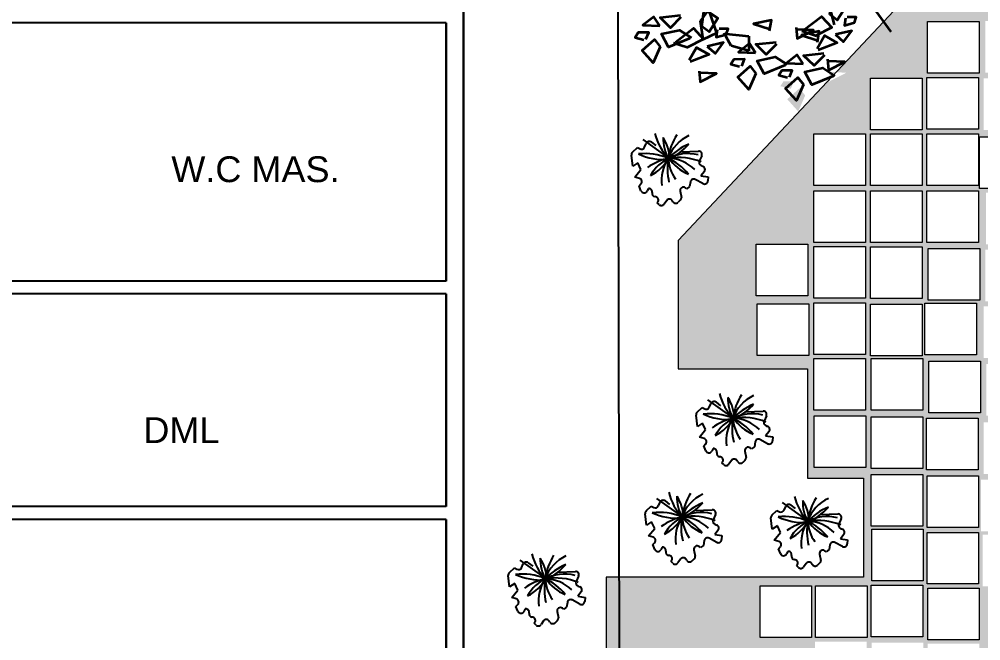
# Model space of a CAD drawing. Header units: metres. Extents: x 325024 to 7190115, y 7391967 to 10157759.
# Drawn here: x 326076.03 to 326087.2, y 7392799.31 to 7392806.53 of the extents above; entities that cross this region are included whole.
import ezdxf

# ---------------------------------------------------------------- set-up
doc = ezdxf.new("R2010")
doc.units = ezdxf.units.M
doc.layers.get('0').update_dxf_attribs({"lineweight": 18})
for name, color, linetype in [('greeb', 92, 'Continuous'), ('Piscina', 141, 'Continuous'), ('TEXTO', 2, 'Continuous')]:
    doc.layers.add(name, color=color, linetype=linetype)
for name, color, linetype, lineweight in [('L-shrub', 74, 'Continuous', 35), ('linagrossa', 7, 'Continuous', 25), ('MÓVEIS', 7, 'Continuous', 13), ('PAREDE EXTERNA', 6, 'Continuous', 30), ('PAREDE INTERNA', 181, 'Continuous', 25), ('PISO', 254, 'Continuous', 9)]:
    doc.layers.add(name, color=color, linetype=linetype, lineweight=lineweight)
doc.styles.get("Standard").update_dxf_attribs({"font": 'arial.ttf'})

# ---------------------------------------------------------------- blocks, each defined once
blk = doc.blocks.new('tree-pl-31')
at = {"color": 0, "linetype": 'ByBlock'}
for p, q in [((-0.025, 0.096), (-0.862, 0.508)), ((-0.783, 0.29), (-0.75, 0.409)), ((-0.607, 0.471), (-0.458, 0.392)), ((0.314, 0.334), (0.829, 0.44)), ((0.946, 0.317), (0.902, 0.145)), ((-1.118, 0.086), (-0.991, 0.248)), ((-0.991, 0.248), (-0.91, 0.222)), ((0.977, 0.023), (1.035, 0.01)), ((-1.042, -0.33), (-1.136, -0.004)), ((-0.905, -0.207), (-1.042, -0.33)), ((-0.782, -0.388), (-0.905, -0.207)), ((1.101, -0.136), (1.021, -0.279)), ((1.021, -0.279), (1.238, -0.279)), ((1.238, -0.279), (1.25, -0.398)), ((-0.926, -0.64), (-0.782, -0.388)), ((0.74, -0.513), (0.74, -0.655)), ((1.118, -0.503), (0.872, -0.418)), ((-0.787, -0.657), (-0.926, -0.64)), ((-0.761, -0.878), (-0.716, -0.812)), ((0.481, -0.835), (0.551, -1.015)), ((0.668, -0.734), (0.62, -0.71)), ((0.74, -0.655), (0.668, -0.734)), ((-0.679, -1.011), (-0.761, -0.878)), ((-0.472, -0.907), (-0.499, -0.99)), ((-0.446, -0.906), (-0.472, -0.907)), ((-0.214, -1.12), (-0.244, -1.12)), ((0.32, -1.182), (0.291, -1.15)), ((0.533, -1.094), (0.473, -1.174)), ((-0.14, -1.29), (-0.129, -1.269)), ((-0.077, -1.333), (-0.14, -1.29)), ((0.128, -1.175), (0.069, -1.294))]:
    blk.add_line(p, q, dxfattribs=at)
for centre, radius, start, end in [((1.134, 1.495), 1.837, 204.0126, 231.1522), ((-1.182, -0.151), 1.219, 11.3557, 42.1465), ((0.929, 0.831), 1.219, 187.747, 218.9832), ((1.485, -0.961), 1.837, 121.9513, 146.5847), ((-1.047, 1.569), 1.837, 303.455, 328.0885), ((1.163, -0.151), 1.219, 124.5644, 168.6443), ((1.805, 0.115), 1.837, 157.6127, 180.8133), ((-0.88, 0.317), 0.1, 252.2434, 344.5493), ((-0.654, 0.383), 0.1, 62.1589, 164.5493), ((0.719, -0.892), 1.219, 84.3993, 129.2176), ((0.849, 0.342), 0.1, 345.7453, 101.5547), ((-1.04, 0.024), 0.1, 141.8627, 196.0799), ((-0.44, -1.708), 1.837, 77.3342, 105.4358), ((-0.44, 1.834), 1.837, 254.5642, 282.6658), ((0.679, -1.616), 1.837, 111.5628, 134.1842), ((-1.181, 0.474), 1.219, 305.8088, 342.5666), ((0.68, -0.921), 1.219, 123.7318, 160.4895), ((1.083, -0.411), 1.219, 157.1271, 196.64), ((-0.565, -1.675), 1.837, 48.9632, 73.7627), ((1.163, 0.343), 1.219, 191.3557, 223.7531), ((1.805, 0.077), 1.837, 179.1867, 202.4381), ((0.558, -1.662), 1.837, 77.2147, 107.9912), ((0.114, -1.127), 1.219, 55.2433, 95.8223), ((0.895, 0.903), 1.219, 222.0761, 257.975), ((0.999, 0.121), 0.1, 165.7453, 257.3108), ((1.013, -0.088), 0.1, 330.9628, 77.3108), ((0.84, -0.513), 0.1, 71.0828, 180), ((1.151, -0.408), 0.1, 251.0828, 6.0047), ((-0.798, -0.756), 0.1, 325.8594, 83.2062), ((0.574, -0.799), 0.1, 62.8336, 201.1591), ((-0.594, -0.959), 0.1, 211.5165, 342.0079), ((-0.442, -1.006), 0.1, 356.1557, 92.2923), ((-0.242, -1.02), 0.1, 176.1557, 268.7537), ((-0.216, -1.22), 0.1, 330.5417, 88.7537), ((0.218, -1.219), 0.1, 43.0704, 153.9208), ((0.453, -1.034), 0.1, 322.8351, 10.9464), ((-0.021, -1.25), 0.1, 235.694, 333.9208), ((0.393, -1.113), 0.1, 223.0704, 322.8351)]:
    blk.add_arc(centre, radius, start, end, dxfattribs=at)
blk = doc.blocks.new('flower shrub 3')
at = {"layer": 'L-shrub', "color": 108}
for p, q in [((-179.9, -131.8), (-165.5, -125)), ((-166.2, -127.1), (-170.5, -152)), ((-186.9, -150.9), (-179.9, -131.8)), ((-170.5, -152), (-186.9, -150.9)), ((-163.1, -171.9), (-163.2, -156))]:
    blk.add_line(p, q, dxfattribs=at)
at = {"layer": 'L-shrub', "color": 2}
for p, q in [((-161.6, -157.6), (-140.7, -171.7)), ((-148.6, -186.2), (-163.1, -171.9)), ((-140.7, -171.7), (-148.6, -186.2))]:
    blk.add_line(p, q, dxfattribs=at)
at = {"layer": 'L-shrub', "color": 32}
for points in [[(-2.5, -5.1), (-51.6, -205.9)], [(-12.3, -147.2), (-0.1, -242.7)]]:
    blk.add_lwpolyline(points, dxfattribs=at)
at = {"layer": 'L-shrub', "color": 108}
for points in [[(-222, -114.8), (-223.1, -102.7), (-238, -105.3), (-222, -114.8)], [(-242.5, -120.5), (-236.2, -115.3), (-246.4, -109.9), (-252, -112.9), (-244.7, -119.8)], [(-196.9, -117.5), (-212.4, -122.3), (-217.2, -106.8), (-196.2, -115.4)], [(-232.7, -135.1), (-248, -147.1), (-252.2, -129.4), (-234.5, -125.2), (-232.7, -135.1)], [(-199.6, -142.6), (-224.7, -139.9), (-224.5, -123.4), (-205, -129.2), (-197.4, -143.2)], [(-181.4, -137.4), (-169.7, -121.9), (-161.1, -137.9), (-177.1, -146.5), (-181.4, -137.4)], [(-215.3, -138.7), (-190.4, -134.9), (-186.3, -150.8), (-206.6, -150.3), (-217.6, -138.7)], [(-168.2, -149), (-172.9, -155.7), (-161.6, -158.2), (-157, -153.8), (-165.9, -149.1)], [(-211.5, -163.7), (-197.7, -155), (-189, -168.8), (-211.5, -165.9)], [(-186.5, -159.8), (-182.3, -171.2), (-168.6, -164.8), (-186.5, -159.8)], [(-207.4, -179.6), (-212.2, -190.7), (-191.9, -191.3), (-207.5, -181.8)], [(-142.9, -191.5), (-144, -179.4), (-159, -182), (-142.9, -191.5)], [(-50.4, -193.8), (-38.7, -178.3), (-30.1, -194.3), (-46.1, -202.9), (-50.4, -193.8)], [(-163.4, -197.2), (-157.2, -192), (-167.4, -186.6), (-173, -189.7), (-165.6, -196.5)], [(-117.8, -194.2), (-133.4, -199), (-138.2, -183.5), (-117.2, -192.1)], [(-89.9, -188.6), (-94.8, -199.8), (-74.4, -200.3), (-90, -190.9)], [(-84.3, -195.1), (-59.4, -191.3), (-55.3, -207.2), (-75.6, -206.7), (-86.6, -195.1)], [(-153.6, -211.9), (-169, -223.8), (-173.1, -206.1), (-155.4, -201.9), (-153.6, -211.9)], [(-120.5, -219.3), (-145.6, -216.6), (-145.5, -200.2), (-126, -205.9), (-118.3, -219.9)], [(-77, -213.9), (-69.5, -204.4), (-88.9, -198.6), (-76.3, -211.7)], [(-80.5, -220.1), (-66.7, -211.4), (-58, -225.2), (-80.5, -222.3)], [(-37.1, -205.4), (-41.8, -212.1), (-30.6, -214.6), (-26, -210.3), (-34.9, -205.5)], [(-122.8, -233.3), (-116.5, -228.1), (-126.7, -222.7), (-132.3, -225.8), (-124.9, -232.6)], [(-102.2, -227.6), (-103.4, -215.5), (-118.3, -218.1), (-102.2, -227.6)], [(-77.1, -230.3), (-92.7, -235.1), (-97.5, -219.6), (-76.5, -228.2)], [(-55.5, -216.2), (-51.3, -227.6), (-37.6, -221.2), (-55.5, -216.2)], [(-113, -248), (-128.3, -259.9), (-132.5, -242.2), (-114.7, -238), (-113, -248)], [(-79.8, -255.4), (-105, -252.7), (-104.8, -236.3), (-85.3, -242), (-77.7, -256)], [(-76.4, -236), (-81.2, -247.1), (-60.9, -247.7), (-76.4, -238.2)]]:
    blk.add_lwpolyline(points, dxfattribs=at)
at = {"layer": 'L-shrub', "color": 98}
blk.add_lwpolyline([(-117.6, -177.8), (-110.1, -168.3), (-129.6, -162.5), (-117, -175.6)], dxfattribs=at)

msp = doc.modelspace()

# ---------------------------------------------------------------- hatches: boundary and pattern name
at = {"layer": 'Piscina'}
h = msp.add_hatch(color=256, dxfattribs=at)
h.dxf.hatch_style = 1
h.paths.add_polyline_path([(326089.59, 7392796.647), (326089.59, 7392799.944), (326088.636, 7392799.944), (326088.636, 7392800.872), (326089.333, 7392800.872), (326089.333, 7392801.404), (326094.381, 7392801.404), (326094.381, 7392802.712), (326095.118, 7392802.712), (326095.118, 7392804.123), (326094.494, 7392804.123), (326094.494, 7392804.617), (326094.829, 7392804.617), (326094.829, 7392805.431), (326087.974, 7392809.641), (326087.974, 7392808.33), (326086.957, 7392808.33), (326086.957, 7392806.628), (326086.196, 7392806.628), (326083.687, 7392803.963), (326083.687, 7392802.47), (326085.19, 7392802.47), (326085.19, 7392801.202), (326085.84, 7392801.202), (326085.84, 7392800.051), (326084.56, 7392800.051), (326082.852, 7392800.051), (326082.852, 7392796.647), (326085.962, 7392796.647), (326085.962, 7392797.247), (326086.562, 7392797.247), (326086.562, 7392796.647)])
h.paths.add_polyline_path([(326087.177, 7392798.03), (326086.577, 7392798.03), (326086.577, 7392798.63), (326087.177, 7392798.63)], flags=16)
h.paths.add_polyline_path([(326087.165, 7392797.931), (326087.165, 7392797.331), (326086.565, 7392797.331), (326086.565, 7392797.931)], flags=16)
h.paths.add_polyline_path([(326087.188, 7392798.68), (326086.588, 7392798.68), (326086.588, 7392799.28), (326087.188, 7392799.28)], flags=16)
h.paths.add_polyline_path([(326086.543, 7392798.024), (326085.943, 7392798.024), (326085.943, 7392798.624), (326086.543, 7392798.624)], flags=16)
h.paths.add_polyline_path([(326086.536, 7392797.967), (326086.536, 7392797.367), (326085.936, 7392797.367), (326085.936, 7392797.967)], flags=16)
h.paths.add_polyline_path([(326087.188, 7392799.322), (326086.588, 7392799.322), (326086.588, 7392799.922), (326087.188, 7392799.922)], flags=16)
h.paths.add_polyline_path([(326086.536, 7392798.691), (326085.936, 7392798.691), (326085.936, 7392799.291), (326086.536, 7392799.291)], flags=16)
h.paths.add_polyline_path([(326087.827, 7392799.944), (326087.227, 7392799.944), (326087.227, 7392800.544), (326087.827, 7392800.544)], flags=16)
h.paths.add_polyline_path([(326086.53, 7392799.357), (326085.93, 7392799.357), (326085.93, 7392799.957), (326086.53, 7392799.957)], flags=16)
h.paths.add_polyline_path([(326087.18, 7392799.972), (326086.58, 7392799.972), (326086.58, 7392800.572), (326087.18, 7392800.572)], flags=16)
h.paths.add_polyline_path([(326085.884, 7392798.037), (326085.284, 7392798.037), (326085.284, 7392798.637), (326085.884, 7392798.637)], flags=16)
h.paths.add_polyline_path([(326085.878, 7392798.704), (326085.278, 7392798.704), (326085.278, 7392799.304), (326085.878, 7392799.304)], flags=16)
h.paths.add_polyline_path([(326086.537, 7392800.009), (326085.937, 7392800.009), (326085.937, 7392800.609), (326086.537, 7392800.609)], flags=16)
h.paths.add_polyline_path([(326087.808, 7392800.584), (326087.208, 7392800.584), (326087.208, 7392801.184), (326087.808, 7392801.184)], flags=16)
h.paths.add_polyline_path([(326085.884, 7392799.35), (326085.284, 7392799.35), (326085.284, 7392799.95), (326085.884, 7392799.95)], flags=16)
h.paths.add_polyline_path([(326087.18, 7392800.629), (326086.58, 7392800.629), (326086.58, 7392801.229), (326087.18, 7392801.229)], flags=16)
h.paths.add_polyline_path([(326086.532, 7392800.645), (326085.932, 7392800.645), (326085.932, 7392801.245), (326086.532, 7392801.245)], flags=16)
h.paths.add_polyline_path([(326085.239, 7392799.35), (326084.639, 7392799.35), (326084.639, 7392799.95), (326085.239, 7392799.95)], flags=16)
h.paths.add_polyline_path([(326087.893, 7392801.235), (326087.893, 7392801.835), (326088.493, 7392801.835), (326088.493, 7392801.235)], flags=16)
h.paths.add_polyline_path([(326087.838, 7392801.248), (326087.238, 7392801.248), (326087.238, 7392801.848), (326087.838, 7392801.848)], flags=16)
h.paths.add_polyline_path([(326087.174, 7392801.297), (326086.574, 7392801.297), (326086.574, 7392801.897), (326087.174, 7392801.897)], flags=16)
h.paths.add_polyline_path([(326086.532, 7392801.312), (326085.932, 7392801.312), (326085.932, 7392801.912), (326086.532, 7392801.912)], flags=16)
h.paths.add_polyline_path([(326087.871, 7392801.927), (326087.271, 7392801.927), (326087.271, 7392802.527), (326087.871, 7392802.527)], flags=16)
h.paths.add_polyline_path([(326087.906, 7392801.949), (326087.906, 7392802.549), (326088.506, 7392802.549), (326088.506, 7392801.949)], flags=16)
h.paths.add_polyline_path([(326088.595, 7392801.936), (326088.595, 7392802.536), (326089.195, 7392802.536), (326089.195, 7392801.936)], flags=16)
h.paths.add_polyline_path([(326085.868, 7392801.324), (326085.268, 7392801.324), (326085.268, 7392801.924), (326085.868, 7392801.924)], flags=16)
h.paths.add_polyline_path([(326087.202, 7392801.96), (326086.602, 7392801.96), (326086.602, 7392802.56), (326087.202, 7392802.56)], flags=16)
h.paths.add_polyline_path([(326089.262, 7392802.006), (326089.262, 7392802.606), (326089.862, 7392802.606), (326089.862, 7392802.006)], flags=16)
h.paths.add_polyline_path([(326086.532, 7392801.99), (326085.932, 7392801.99), (326085.932, 7392802.59), (326086.532, 7392802.59)], flags=16)
h.paths.add_polyline_path([(326089.886, 7392802.002), (326089.886, 7392802.602), (326090.486, 7392802.602), (326090.486, 7392802.002)], flags=16)
h.paths.add_polyline_path([(326085.865, 7392801.99), (326085.265, 7392801.99), (326085.265, 7392802.59), (326085.865, 7392802.59)], flags=16)
h.paths.add_polyline_path([(326087.838, 7392802.595), (326087.238, 7392802.595), (326087.238, 7392803.195), (326087.838, 7392803.195)], flags=16)
h.paths.add_polyline_path([(326087.95, 7392802.639), (326087.95, 7392803.239), (326088.55, 7392803.239), (326088.55, 7392802.639)], flags=16)
h.paths.add_polyline_path([(326090.554, 7392801.961), (326090.554, 7392802.561), (326091.154, 7392802.561), (326091.154, 7392801.961)], flags=16)
h.paths.add_polyline_path([(326088.608, 7392802.639), (326088.608, 7392803.239), (326089.208, 7392803.239), (326089.208, 7392802.639)], flags=16)
h.paths.add_polyline_path([(326087.156, 7392802.632), (326086.556, 7392802.632), (326086.556, 7392803.232), (326087.156, 7392803.232)], flags=16)
h.paths.add_polyline_path([(326089.237, 7392802.658), (326089.237, 7392803.258), (326089.837, 7392803.258), (326089.837, 7392802.658)], flags=16)
h.paths.add_polyline_path([(326086.522, 7392802.621), (326085.922, 7392802.621), (326085.922, 7392803.221), (326086.522, 7392803.221)], flags=16)
h.paths.add_polyline_path([(326089.899, 7392802.651), (326089.899, 7392803.251), (326090.499, 7392803.251), (326090.499, 7392802.651)], flags=16)
h.paths.add_polyline_path([(326085.865, 7392802.636), (326085.265, 7392802.636), (326085.265, 7392803.236), (326085.865, 7392803.236)], flags=16)
h.paths.add_polyline_path([(326090.527, 7392802.656), (326090.527, 7392803.256), (326091.127, 7392803.256), (326091.127, 7392802.656)], flags=16)
h.paths.add_polyline_path([(326087.857, 7392803.256), (326087.257, 7392803.256), (326087.257, 7392803.856), (326087.857, 7392803.856)], flags=16)
h.paths.add_polyline_path([(326087.884, 7392803.285), (326087.884, 7392803.885), (326088.484, 7392803.885), (326088.484, 7392803.285)], flags=16)
h.paths.add_polyline_path([(326088.579, 7392803.283), (326088.579, 7392803.883), (326089.179, 7392803.883), (326089.179, 7392803.283)], flags=16)
h.paths.add_polyline_path([(326087.193, 7392803.267), (326086.593, 7392803.267), (326086.593, 7392803.867), (326087.193, 7392803.867)], flags=16)
h.paths.add_polyline_path([(326089.244, 7392803.312), (326089.244, 7392803.912), (326089.844, 7392803.912), (326089.844, 7392803.312)], flags=16)
h.paths.add_polyline_path([(326085.207, 7392802.626), (326084.607, 7392802.626), (326084.607, 7392803.226), (326085.207, 7392803.226)], flags=16)
h.paths.add_polyline_path([(326086.522, 7392803.289), (326085.922, 7392803.289), (326085.922, 7392803.889), (326086.522, 7392803.889)], flags=16)
h.paths.add_polyline_path([(326091.227, 7392802.668), (326091.227, 7392803.268), (326091.827, 7392803.268), (326091.827, 7392802.668)], flags=16)
h.paths.add_polyline_path([(326089.919, 7392803.353), (326089.919, 7392803.953), (326090.519, 7392803.953), (326090.519, 7392803.353)], flags=16)
h.paths.add_polyline_path([(326085.865, 7392803.291), (326085.265, 7392803.291), (326085.265, 7392803.891), (326085.865, 7392803.891)], flags=16)
h.paths.add_polyline_path([(326090.578, 7392803.292), (326090.578, 7392803.892), (326091.178, 7392803.892), (326091.178, 7392803.292)], flags=16)
h.paths.add_polyline_path([(326091.868, 7392802.512), (326091.868, 7392803.112), (326092.468, 7392803.112), (326092.468, 7392802.512)], flags=16)
h.paths.add_polyline_path([(326087.864, 7392803.917), (326087.264, 7392803.917), (326087.264, 7392804.517), (326087.864, 7392804.517)], flags=16)
h.paths.add_polyline_path([(326087.907, 7392803.937), (326087.907, 7392804.537), (326088.507, 7392804.537), (326088.507, 7392803.937)], flags=16)
h.paths.add_polyline_path([(326088.596, 7392803.971), (326088.596, 7392804.571), (326089.196, 7392804.571), (326089.196, 7392803.971)], flags=16)
h.paths.add_polyline_path([(326087.179, 7392803.938), (326086.579, 7392803.938), (326086.579, 7392804.538), (326087.179, 7392804.538)], flags=16)
h.paths.add_polyline_path([(326085.196, 7392803.32), (326084.596, 7392803.32), (326084.596, 7392803.92), (326085.196, 7392803.92)], flags=16)
h.paths.add_polyline_path([(326089.264, 7392803.961), (326089.264, 7392804.561), (326089.864, 7392804.561), (326089.864, 7392803.961)], flags=16)
h.paths.add_polyline_path([(326086.522, 7392803.938), (326085.922, 7392803.938), (326085.922, 7392804.538), (326086.522, 7392804.538)], flags=16)
h.paths.add_polyline_path([(326091.242, 7392803.292), (326091.242, 7392803.892), (326091.842, 7392803.892), (326091.842, 7392803.292)], flags=16)
h.paths.add_polyline_path([(326085.865, 7392803.938), (326085.265, 7392803.938), (326085.265, 7392804.538), (326085.865, 7392804.538)], flags=16)
h.paths.add_polyline_path([(326092.561, 7392802.581), (326092.561, 7392803.181), (326093.161, 7392803.181), (326093.161, 7392802.581)], flags=16)
h.paths.add_polyline_path([(326091.92, 7392803.325), (326091.92, 7392803.925), (326092.52, 7392803.925), (326092.52, 7392803.325)], flags=16)
h.paths.add_polyline_path([(326087.79, 7392804.565), (326087.19, 7392804.565), (326087.19, 7392804.601), (326086.579, 7392804.601), (326086.579, 7392805.201), (326087.179, 7392805.201), (326087.179, 7392805.165), (326087.79, 7392805.165)], flags=16)
h.paths.add_polyline_path([(326086.522, 7392804.601), (326085.922, 7392804.601), (326085.922, 7392805.201), (326086.522, 7392805.201)], flags=16)
h.paths.add_polyline_path([(326093.25, 7392802.542), (326093.25, 7392803.142), (326093.85, 7392803.142), (326093.85, 7392802.542)], flags=16)
h.paths.add_polyline_path([(326085.865, 7392804.601), (326085.265, 7392804.601), (326085.265, 7392805.201), (326085.865, 7392805.201)], flags=16)
h.paths.add_polyline_path([(326092.648, 7392803.36), (326092.648, 7392803.96), (326093.248, 7392803.96), (326093.248, 7392803.36)], flags=16)
h.paths.add_polyline_path([(326092.045, 7392803.99), (326092.045, 7392804.59), (326092.645, 7392804.59), (326092.645, 7392803.99)], flags=16)
h.paths.add_polyline_path([(326087.914, 7392805.228), (326087.914, 7392805.828), (326088.514, 7392805.828), (326088.514, 7392805.228)], flags=16)
h.paths.add_polyline_path([(326087.837, 7392805.244), (326087.237, 7392805.244), (326087.237, 7392805.844), (326087.837, 7392805.844)], flags=16)
h.paths.add_polyline_path([(326087.179, 7392805.253), (326086.579, 7392805.253), (326086.579, 7392805.853), (326087.179, 7392805.853)], flags=16)
h.paths.add_polyline_path([(326086.522, 7392805.247), (326085.922, 7392805.247), (326085.922, 7392805.847), (326086.522, 7392805.847)], flags=16)
h.paths.add_polyline_path([(326093.341, 7392803.325), (326093.341, 7392803.925), (326093.941, 7392803.925), (326093.941, 7392803.325)], flags=16)
h.paths.add_polyline_path([(326092.682, 7392803.983), (326092.682, 7392804.583), (326092.691, 7392804.583), (326092.691, 7392805.183), (326093.291, 7392805.183), (326093.291, 7392804.583), (326093.282, 7392804.583), (326093.282, 7392803.983)], flags=16)
h.paths.add_polyline_path([(326087.903, 7392805.889), (326087.903, 7392806.489), (326088.503, 7392806.489), (326088.503, 7392805.889)], flags=16)
h.paths.add_polyline_path([(326087.857, 7392805.912), (326087.257, 7392805.912), (326087.257, 7392806.512), (326087.857, 7392806.512)], flags=16)
h.paths.add_polyline_path([(326088.618, 7392805.91), (326088.618, 7392806.51), (326089.218, 7392806.51), (326089.218, 7392805.91)], flags=16)
h.paths.add_polyline_path([(326087.185, 7392805.903), (326086.585, 7392805.903), (326086.585, 7392806.503), (326087.185, 7392806.503)], flags=16)
h.paths.add_polyline_path([(326094.036, 7392803.292), (326094.036, 7392803.892), (326094.636, 7392803.892), (326094.636, 7392803.292)], flags=16)
h.paths.add_polyline_path([(326093.445, 7392804.069), (326093.445, 7392804.669), (326094.045, 7392804.669), (326094.045, 7392804.069)], flags=16)
h.paths.add_polyline_path([(326087.894, 7392806.558), (326087.894, 7392807.158), (326088.494, 7392807.158), (326088.494, 7392806.558)], flags=16)
h.paths.add_polyline_path([(326088.565, 7392806.549), (326088.565, 7392807.149), (326089.165, 7392807.149), (326089.165, 7392806.549)], flags=16)
h.paths.add_polyline_path([(326085.083, 7392805.46), (326084.956, 7392805.602), (326085.098, 7392805.729), (326085.164, 7392805.646)], flags=17)
h.paths.add_polyline_path([(326089.247, 7392806.56), (326089.247, 7392807.16), (326089.847, 7392807.16), (326089.847, 7392806.56)], flags=16)
h.paths.add_polyline_path([(326094.086, 7392804.744), (326094.086, 7392805.344), (326094.686, 7392805.344), (326094.686, 7392804.744)], flags=16)
h.paths.add_polyline_path([(326087.887, 7392807.2), (326087.887, 7392807.8), (326088.487, 7392807.8), (326088.487, 7392807.2)], flags=16)
h.paths.add_polyline_path([(326088.586, 7392807.253), (326088.586, 7392807.853), (326089.186, 7392807.853), (326089.186, 7392807.253)], flags=16)
h.paths.add_polyline_path([(326085.443, 7392805.919), (326085.643, 7392805.91), (326085.44, 7392805.807), (326085.454, 7392805.798)], flags=17)
h.paths.add_polyline_path([(326085.032, 7392805.812), (326084.912, 7392805.81), (326084.875, 7392805.754), (326084.997, 7392805.723)], flags=17)
h.paths.add_polyline_path([(326088.593, 7392808.028), (326088.593, 7392808.628), (326089.193, 7392808.628), (326089.193, 7392808.028)], flags=16)

# ---------------------------------------------------------------- linework, layer by layer
at = {"layer": 'linagrossa'}
msp.add_line((326082.983, 7392808.976), (326083.02, 7392790.744), dxfattribs=at)
at = {"layer": 'MÓVEIS'}
for p, q in [((326086.585, 7392806.503), (326087.185, 7392806.503)), ((326086.585, 7392805.903), (326086.585, 7392806.503)), ((326087.185, 7392806.503), (326087.185, 7392805.903)), ((326087.185, 7392805.903), (326086.585, 7392805.903)), ((326085.922, 7392805.847), (326086.522, 7392805.847)), ((326085.922, 7392805.247), (326085.922, 7392805.847)), ((326086.522, 7392805.847), (326086.522, 7392805.247)), ((326086.579, 7392805.853), (326087.179, 7392805.853)), ((326086.579, 7392805.253), (326086.579, 7392805.853)), ((326087.179, 7392805.853), (326087.179, 7392805.253)), ((326085.265, 7392805.201), (326085.865, 7392805.201)), ((326085.265, 7392804.601), (326085.265, 7392805.201)), ((326085.865, 7392805.201), (326085.865, 7392804.601)), ((326086.522, 7392805.247), (326085.922, 7392805.247)), ((326085.922, 7392805.201), (326086.522, 7392805.201)), ((326085.922, 7392804.601), (326085.922, 7392805.201)), ((326086.522, 7392805.201), (326086.522, 7392804.601)), ((326087.179, 7392805.253), (326086.579, 7392805.253)), ((326086.579, 7392805.201), (326087.179, 7392805.201)), ((326086.579, 7392804.601), (326086.579, 7392805.201)), ((326087.179, 7392805.201), (326087.179, 7392804.601)), ((326087.19, 7392805.165), (326087.79, 7392805.165)), ((326087.19, 7392804.565), (326087.19, 7392805.165)), ((326085.865, 7392804.601), (326085.265, 7392804.601)), ((326085.265, 7392804.538), (326085.865, 7392804.538)), ((326085.265, 7392803.938), (326085.265, 7392804.538)), ((326085.865, 7392804.538), (326085.865, 7392803.938)), ((326086.522, 7392804.601), (326085.922, 7392804.601)), ((326085.922, 7392804.538), (326086.522, 7392804.538)), ((326085.922, 7392803.938), (326085.922, 7392804.538)), ((326086.522, 7392804.538), (326086.522, 7392803.938)), ((326087.179, 7392804.601), (326086.579, 7392804.601)), ((326086.579, 7392804.538), (326087.179, 7392804.538)), ((326086.579, 7392803.938), (326086.579, 7392804.538)), ((326087.179, 7392804.538), (326087.179, 7392803.938)), ((326087.79, 7392804.565), (326087.19, 7392804.565)), ((326084.596, 7392803.92), (326085.196, 7392803.92)), ((326084.596, 7392803.32), (326084.596, 7392803.92)), ((326085.196, 7392803.92), (326085.196, 7392803.32)), ((326085.865, 7392803.938), (326085.265, 7392803.938)), ((326085.265, 7392803.891), (326085.865, 7392803.891)), ((326085.265, 7392803.291), (326085.265, 7392803.891)), ((326085.865, 7392803.891), (326085.865, 7392803.291)), ((326086.522, 7392803.938), (326085.922, 7392803.938)), ((326085.922, 7392803.889), (326086.522, 7392803.889)), ((326085.922, 7392803.289), (326085.922, 7392803.889)), ((326086.522, 7392803.889), (326086.522, 7392803.289)), ((326087.179, 7392803.938), (326086.579, 7392803.938)), ((326086.593, 7392803.867), (326087.193, 7392803.867)), ((326086.593, 7392803.267), (326086.593, 7392803.867)), ((326087.193, 7392803.867), (326087.193, 7392803.267)), ((326085.196, 7392803.32), (326084.596, 7392803.32)), ((326085.865, 7392803.291), (326085.265, 7392803.291)), ((326086.522, 7392803.289), (326085.922, 7392803.289)), ((326084.607, 7392803.226), (326085.207, 7392803.226)), ((326084.607, 7392802.626), (326084.607, 7392803.226)), ((326085.207, 7392803.226), (326085.207, 7392802.626)), ((326085.265, 7392803.236), (326085.865, 7392803.236)), ((326085.265, 7392802.636), (326085.265, 7392803.236)), ((326085.865, 7392803.236), (326085.865, 7392802.636)), ((326085.922, 7392803.221), (326086.522, 7392803.221)), ((326085.922, 7392802.621), (326085.922, 7392803.221)), ((326086.522, 7392803.221), (326086.522, 7392802.621)), ((326086.556, 7392803.232), (326087.156, 7392803.232)), ((326086.556, 7392802.632), (326086.556, 7392803.232)), ((326087.193, 7392803.267), (326086.593, 7392803.267)), ((326087.156, 7392803.232), (326087.156, 7392802.632)), ((326085.207, 7392802.626), (326084.607, 7392802.626)), ((326085.865, 7392802.636), (326085.265, 7392802.636)), ((326086.522, 7392802.621), (326085.922, 7392802.621)), ((326087.156, 7392802.632), (326086.556, 7392802.632)), ((326085.265, 7392802.59), (326085.865, 7392802.59)), ((326085.265, 7392801.99), (326085.265, 7392802.59)), ((326085.865, 7392802.59), (326085.865, 7392801.99)), ((326085.932, 7392802.59), (326086.532, 7392802.59)), ((326085.932, 7392801.99), (326085.932, 7392802.59)), ((326086.532, 7392802.59), (326086.532, 7392801.99)), ((326086.602, 7392802.56), (326087.202, 7392802.56)), ((326086.602, 7392801.96), (326086.602, 7392802.56)), ((326087.202, 7392802.56), (326087.202, 7392801.96)), ((326085.865, 7392801.99), (326085.265, 7392801.99)), ((326086.532, 7392801.99), (326085.932, 7392801.99)), ((326087.202, 7392801.96), (326086.602, 7392801.96)), ((326085.268, 7392801.924), (326085.868, 7392801.924)), ((326085.268, 7392801.324), (326085.268, 7392801.924)), ((326085.868, 7392801.924), (326085.868, 7392801.324)), ((326085.932, 7392801.912), (326086.532, 7392801.912)), ((326085.932, 7392801.312), (326085.932, 7392801.912)), ((326086.532, 7392801.912), (326086.532, 7392801.312)), ((326086.574, 7392801.897), (326087.174, 7392801.897)), ((326086.574, 7392801.297), (326086.574, 7392801.897)), ((326087.174, 7392801.897), (326087.174, 7392801.297)), ((326085.868, 7392801.324), (326085.268, 7392801.324)), ((326086.532, 7392801.312), (326085.932, 7392801.312)), ((326087.174, 7392801.297), (326086.574, 7392801.297)), ((326085.932, 7392801.245), (326086.532, 7392801.245)), ((326085.932, 7392800.645), (326085.932, 7392801.245)), ((326086.532, 7392801.245), (326086.532, 7392800.645)), ((326086.58, 7392801.229), (326087.18, 7392801.229)), ((326086.58, 7392800.629), (326086.58, 7392801.229)), ((326087.18, 7392801.229), (326087.18, 7392800.629)), ((326086.532, 7392800.645), (326085.932, 7392800.645)), ((326085.937, 7392800.609), (326086.537, 7392800.609)), ((326085.937, 7392800.009), (326085.937, 7392800.609)), ((326086.537, 7392800.609), (326086.537, 7392800.009)), ((326087.18, 7392800.629), (326086.58, 7392800.629)), ((326086.58, 7392800.572), (326087.18, 7392800.572)), ((326086.58, 7392799.972), (326086.58, 7392800.572)), ((326087.18, 7392800.572), (326087.18, 7392799.972)), ((326084.639, 7392799.95), (326085.239, 7392799.95)), ((326084.639, 7392799.35), (326084.639, 7392799.95)), ((326085.239, 7392799.95), (326085.239, 7392799.35)), ((326085.284, 7392799.95), (326085.884, 7392799.95)), ((326085.284, 7392799.35), (326085.284, 7392799.95)), ((326085.884, 7392799.95), (326085.884, 7392799.35)), ((326085.93, 7392799.957), (326086.53, 7392799.957)), ((326085.93, 7392799.357), (326085.93, 7392799.957)), ((326086.537, 7392800.009), (326085.937, 7392800.009)), ((326086.53, 7392799.957), (326086.53, 7392799.357)), ((326087.18, 7392799.972), (326086.58, 7392799.972)), ((326086.588, 7392799.922), (326087.188, 7392799.922)), ((326086.588, 7392799.322), (326086.588, 7392799.922)), ((326087.188, 7392799.922), (326087.188, 7392799.322)), ((326085.239, 7392799.35), (326084.639, 7392799.35)), ((326085.884, 7392799.35), (326085.284, 7392799.35)), ((326086.53, 7392799.357), (326085.93, 7392799.357)), ((326087.188, 7392799.322), (326086.588, 7392799.322))]:
    msp.add_line(p, q, dxfattribs=at)
at = {"layer": 'PAREDE EXTERNA'}
for p, q in [((326081.193, 7392792.772), (326081.193, 7392809.943)), ((326080.993, 7392803.49), (326080.993, 7392806.49)), ((326080.993, 7392800.871), (326080.993, 7392803.34)), ((326080.993, 7392792.972), (326080.993, 7392800.721))]:
    msp.add_line(p, q, dxfattribs=at)
at = {"layer": 'PAREDE INTERNA'}
for p, q in [((326080.993, 7392806.49), (326074.993, 7392806.49)), ((326080.993, 7392803.49), (326074.993, 7392803.49)), ((326080.993, 7392803.34), (326074.993, 7392803.34)), ((326080.993, 7392800.871), (326074.993, 7392800.871)), ((326080.993, 7392800.721), (326074.993, 7392800.721))]:
    msp.add_line(p, q, dxfattribs=at)
at = {"layer": 'PISO', "color": 3}
for p, q in [((326086.196, 7392806.628), (326083.687, 7392803.963)), ((326083.687, 7392803.963), (326083.687, 7392802.47)), ((326083.687, 7392802.47), (326085.19, 7392802.47)), ((326085.19, 7392802.47), (326085.19, 7392801.202)), ((326085.19, 7392801.202), (326085.84, 7392801.202)), ((326085.84, 7392801.202), (326085.84, 7392800.051)), ((326084.56, 7392800.051), (326082.852, 7392800.051)), ((326082.852, 7392800.051), (326082.852, 7392796.647)), ((326085.84, 7392800.051), (326084.56, 7392800.051))]:
    msp.add_line(p, q, dxfattribs=at)

# ---------------------------------------------------------------- block references
at = {"layer": 'greeb', "xscale": 0.387936940534017, "yscale": 0.387936940534017, "zscale": 0.387936940534017, "rotation": 350.7121855219883}
for p in [(326083.579, 7392804.884), (326084.331, 7392801.864), (326083.739, 7392800.718), (326085.2, 7392800.669), (326082.149, 7392800.001)]:
    msp.add_blockref('tree-pl-31', p, dxfattribs=at)
at = {"layer": 'MÓVEIS', "xscale": 0.01048452003034848, "yscale": 0.01048452003034848, "zscale": 0.01048452003034848, "rotation": 28.52764486330616}
msp.add_blockref('flower shrub 3', (326084.944, 7392808.622), dxfattribs=at)

# ---------------------------------------------------------------- texts
at = {"layer": 'TEXTO', "char_height": 0.3, "attachment_point": 1}
for s, insert in [('W.C MAS.', (326077.797, 7392804.939)), ('DML', (326077.472, 7392801.909))]:
    msp.add_mtext_dynamic_manual_height_columns(s, width=11.6613, gutter_width=12.5, heights=[0.246], dxfattribs=dict(at, insert=insert))

doc.saveas('drawing.dxf')
